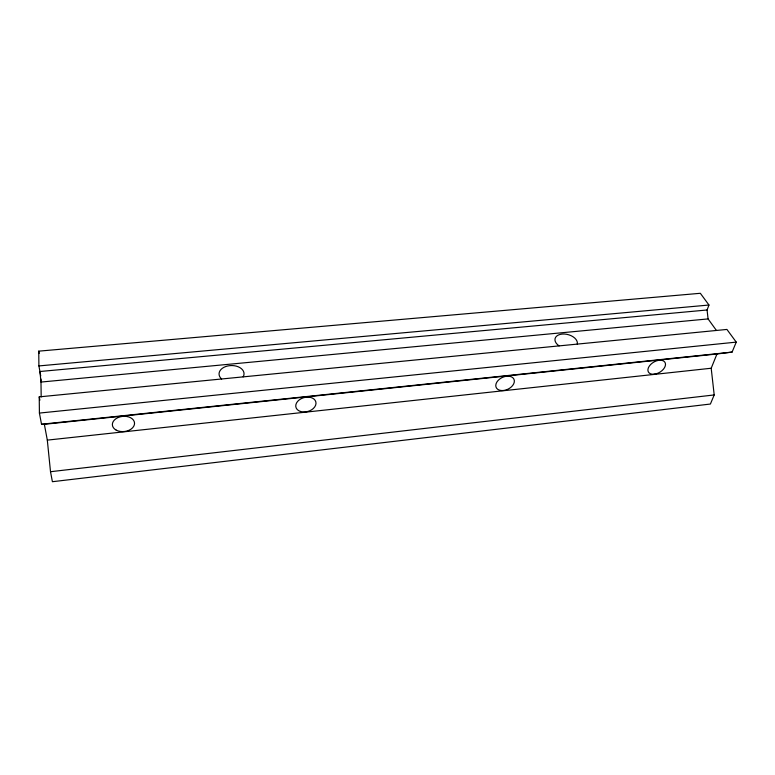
<?xml version="1.0" encoding="UTF-8"?>
<svg xmlns="http://www.w3.org/2000/svg" width="775" height="775" viewBox="0 0 775 775"><rect width="100%" height="100%" fill="white"/><g stroke="black" fill="none" stroke-linecap="round" stroke-linejoin="round"><path stroke-width="1.16" d="M716.4 330.421L708.079 318.912L707.071 309.99L708.97 305.03L700.338 293.289L38.75 351.153L38.905 365.926L40.726 375.923M44.359 424.293L47.314 440.123L50.511 471.713L52.4 481.711L710.404 404.037L714.201 394.94L711.198 368.241L716.972 353.991L732.084 352.102L736.25 342.124L726.921 329.433L39.234 396.868L39.409 413.075L41.521 424.225L44.359 424.293L716.972 353.991M50.511 471.713L714.201 394.94M47.314 440.123L711.198 368.241M41.521 424.225L732.084 352.102M39.409 413.075L736.25 342.124M708.079 318.912L40.988 382.065L39.922 371.506L707.071 309.99M38.905 365.926L708.97 305.03M39.234 396.868L39.864 400.22M38.75 351.153L39.147 353.371M40.949 379.043L41.182 396.974M559.114 345.902A11.441 7.053 14.2 0 1 562.059 334.073A11.441 7.053 14.2 0 1 577.278 344.119M221.621 378.994A12.497 8.322 -0.7 0 1 229.836 365.635A12.497 8.322 -0.7 0 1 243.147 376.882M654.158 374.189A9.591 5.9 -30.2 0 0 665.27 363A9.591 5.9 -30.2 0 0 650.661 364.483A9.591 5.9 -30.2 0 0 654.158 374.189M501.067 390.503A9.804 6.51 -25 0 0 514.338 380.612A9.804 6.51 -25 0 0 499.797 378.956A9.804 6.51 -25 0 0 501.067 390.503M116.192 430.115A11.121 7.614 -5.7 0 0 134.346 424.826A11.121 7.614 -5.7 0 0 119.825 416.931A11.121 7.614 -5.7 0 0 116.192 430.115M300.419 411.448A10.317 7.198 -15.1 0 0 315.997 403.523A10.317 7.198 -15.1 0 0 301.204 398.67A10.317 7.198 -15.1 0 0 300.419 411.448"/></g></svg>
